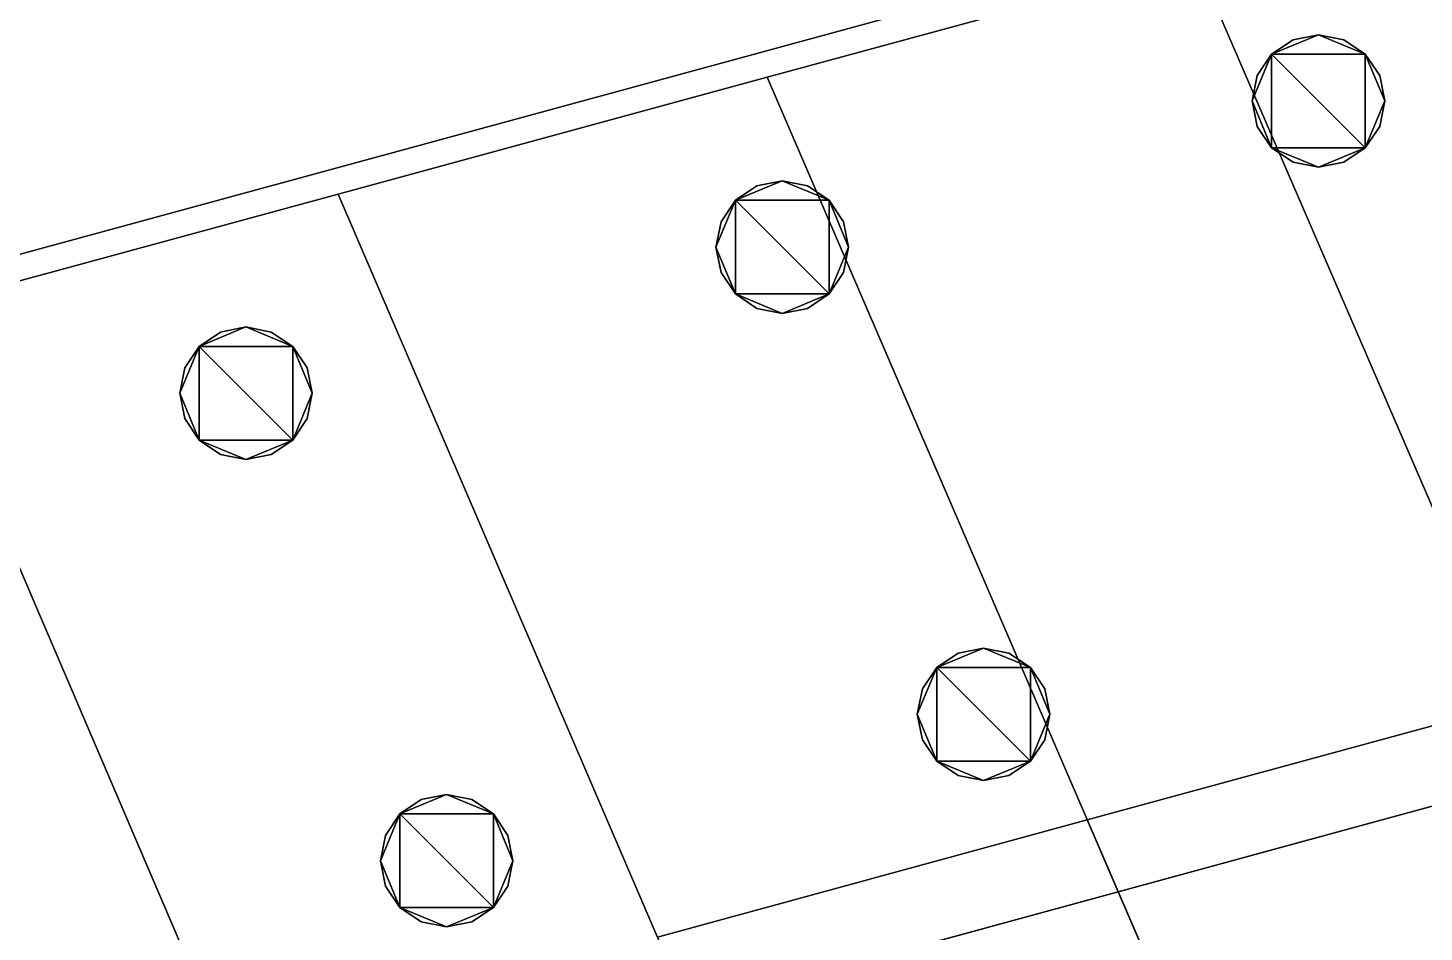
# Model space of a CAD drawing. Extents: x 2629709 to 3675628, y 1179 to 102095.
# Drawn here: x 2652340 to 2657693, y 93591 to 97056 of the extents above; entities that cross this region are included whole.
import ezdxf

# ---------------------------------------------------------------- set-up
doc = ezdxf.new("R2010")
doc.units = 0
doc.header["$LTSCALE"] = 550
doc.header["$MEASUREMENT"] = 0
for name, color, linetype in [('3DF-기초', 4, 'Continuous'), ('3DF-말뚝', 6, 'Continuous'), ('3DF-벽체', 5, 'Continuous'), ('3DF-슬래브', 8, 'Continuous'), ('3DF-포장', 250, 'Continuous')]:
    doc.layers.add(name, color=color, linetype=linetype)

msp = doc.modelspace()

# ---------------------------------------------------------------- linework, layer by layer
at = {"layer": '3DF-기초'}
for points in [[(2641977.8, 93376.2, 102250), (2644072.4, 88395.6, 102250), (2663874.8, 93797.8, 102250), (2661712.8, 98750.3, 102250)], [(2644072.4, 88395.6, 102350), (2641977.8, 93376.2, 102350), (2661712.8, 98750.3, 102350), (2663874.8, 93797.8, 102350)], [(2641977.8, 93376.2, 102350), (2641977.8, 93376.2, 102250), (2661712.8, 98750.3, 102250), (2661712.8, 98750.3, 102350)], [(2656818.7, 97315, 102350), (2658884.5, 92539, 102350), (2660534.6, 92989.1, 102350), (2658463.4, 97762.9, 102350)], [(2658884.5, 92539, 103350), (2656818.7, 97315, 103350), (2658463.4, 97762.9, 103350), (2660534.6, 92989.1, 103350)], [(2655174, 96867.2, 102350), (2657234.4, 92088.8, 102350), (2658884.5, 92539, 102350), (2656818.7, 97315, 102350)], [(2657234.4, 92088.8, 103350), (2655174, 96867.2, 103350), (2656818.7, 97315, 103350), (2658884.5, 92539, 103350)], [(2655174, 96867.2, 103350), (2655174, 96867.2, 102350), (2656818.7, 97315, 102350), (2656818.7, 97315, 103350)], [(2653529.3, 96419.3, 102350), (2655584.3, 91638.7, 102350), (2657234.4, 92088.8, 102350), (2655174, 96867.2, 102350)], [(2655584.3, 91638.7, 103350), (2653529.3, 96419.3, 103350), (2655174, 96867.2, 103350), (2657234.4, 92088.8, 103350)], [(2653529.3, 96419.3, 103350), (2653529.3, 96419.3, 102350), (2655174, 96867.2, 102350), (2655174, 96867.2, 103350)], [(2651884.6, 95971.4, 102350), (2653934.2, 91188.6, 102350), (2655584.3, 91638.7, 102350), (2653529.3, 96419.3, 102350)], [(2653934.2, 91188.6, 103350), (2651884.6, 95971.4, 103350), (2653529.3, 96419.3, 103350), (2655584.3, 91638.7, 103350)], [(2651884.6, 95971.4, 103350), (2651884.6, 95971.4, 102350), (2653529.3, 96419.3, 102350), (2653529.3, 96419.3, 103350)], [(2650240, 95523.5, 102350), (2652284.1, 90738.4, 102350), (2653934.2, 91188.6, 102350), (2651884.6, 95971.4, 102350)], [(2652284.1, 90738.4, 103350), (2650240, 95523.5, 103350), (2651884.6, 95971.4, 103350), (2653934.2, 91188.6, 103350)], [(2644072.4, 88395.6, 102250), (2644072.4, 88395.6, 102350), (2663874.8, 93797.8, 102350), (2663874.8, 93797.8, 102250)]]:
    msp.add_3dface(points, dxfattribs=at)
at = {"layer": '3DF-말뚝'}
for points in [[(2657288.3, 97030.1, 93950), (2657191.1, 97010.7, 93950), (2657108.7, 96955.7, 93950)], [(2657467.9, 96955.7, 93950), (2657288.3, 97030.1, 93950), (2657108.7, 96955.7, 93950)], [(2657288.3, 97030.1, 102350), (2657191.1, 97010.7, 102350), (2657108.7, 96955.7, 102350)], [(2657467.9, 96955.7, 102350), (2657288.3, 97030.1, 102350), (2657108.7, 96955.7, 102350)], [(2657191.1, 97010.7, 93950), (2657108.7, 96955.7, 93950), (2657108.7, 96955.7, 102350), (2657191.1, 97010.7, 102350)], [(2657288.3, 97030.1, 93950), (2657191.1, 97010.7, 93950), (2657191.1, 97010.7, 102350), (2657288.3, 97030.1, 102350)], [(2657385.5, 97010.7, 93950), (2657288.3, 97030.1, 93950), (2657288.3, 97030.1, 102350), (2657385.5, 97010.7, 102350)], [(2657467.9, 96955.7, 93950), (2657385.5, 97010.7, 93950), (2657288.3, 97030.1, 93950)], [(2657467.9, 96955.7, 102350), (2657385.5, 97010.7, 102350), (2657288.3, 97030.1, 102350)], [(2657467.9, 96955.7, 93950), (2657385.5, 97010.7, 93950), (2657385.5, 97010.7, 102350), (2657467.9, 96955.7, 102350)], [(2657108.7, 96955.7, 93950), (2657053.6, 96873.3, 93950), (2657034.3, 96776.1, 93950)], [(2657108.7, 96955.7, 93950), (2657034.3, 96776.1, 93950), (2657108.7, 96596.5, 93950)], [(2657108.7, 96955.7, 102350), (2657053.6, 96873.3, 102350), (2657034.3, 96776.1, 102350)], [(2657108.7, 96955.7, 102350), (2657034.3, 96776.1, 102350), (2657108.7, 96596.5, 102350)], [(2657108.7, 96955.7, 93950), (2657053.6, 96873.3, 93950), (2657053.6, 96873.3, 102350), (2657108.7, 96955.7, 102350)], [(2657467.9, 96596.5, 93950), (2657467.9, 96955.7, 93950), (2657108.7, 96955.7, 93950)], [(2657108.7, 96955.7, 93950), (2657108.7, 96596.5, 93950), (2657467.9, 96596.5, 93950)], [(2657467.9, 96596.5, 102350), (2657467.9, 96955.7, 102350), (2657108.7, 96955.7, 102350)], [(2657108.7, 96955.7, 102350), (2657108.7, 96596.5, 102350), (2657467.9, 96596.5, 102350)], [(2657523, 96873.3, 93950), (2657467.9, 96955.7, 93950), (2657467.9, 96955.7, 102350), (2657523, 96873.3, 102350)], [(2657542.3, 96776.1, 93950), (2657523, 96873.3, 93950), (2657467.9, 96955.7, 93950)], [(2657467.9, 96596.5, 93950), (2657542.3, 96776.1, 93950), (2657467.9, 96955.7, 93950)], [(2657542.3, 96776.1, 102350), (2657523, 96873.3, 102350), (2657467.9, 96955.7, 102350)], [(2657467.9, 96596.5, 102350), (2657542.3, 96776.1, 102350), (2657467.9, 96955.7, 102350)], [(2657053.6, 96873.3, 93950), (2657034.3, 96776.1, 93950), (2657034.3, 96776.1, 102350), (2657053.6, 96873.3, 102350)], [(2657542.3, 96776.1, 93950), (2657523, 96873.3, 93950), (2657523, 96873.3, 102350), (2657542.3, 96776.1, 102350)], [(2657034.3, 96776.1, 93950), (2657053.6, 96678.9, 93950), (2657053.6, 96678.9, 102350), (2657034.3, 96776.1, 102350)], [(2657034.3, 96776.1, 93950), (2657053.6, 96678.9, 93950), (2657108.7, 96596.5, 93950)], [(2657034.3, 96776.1, 102350), (2657053.6, 96678.9, 102350), (2657108.7, 96596.5, 102350)], [(2657467.9, 96596.5, 93950), (2657523, 96678.9, 93950), (2657542.3, 96776.1, 93950)], [(2657467.9, 96596.5, 102350), (2657523, 96678.9, 102350), (2657542.3, 96776.1, 102350)], [(2657523, 96678.9, 93950), (2657542.3, 96776.1, 93950), (2657542.3, 96776.1, 102350), (2657523, 96678.9, 102350)], [(2657053.6, 96678.9, 93950), (2657108.7, 96596.5, 93950), (2657108.7, 96596.5, 102350), (2657053.6, 96678.9, 102350)], [(2657467.9, 96596.5, 93950), (2657523, 96678.9, 93950), (2657523, 96678.9, 102350), (2657467.9, 96596.5, 102350)], [(2657108.7, 96596.5, 93950), (2657191.1, 96541.4, 93950), (2657191.1, 96541.4, 102350), (2657108.7, 96596.5, 102350)], [(2657108.7, 96596.5, 93950), (2657191.1, 96541.4, 93950), (2657288.3, 96522.1, 93950)], [(2657108.7, 96596.5, 93950), (2657288.3, 96522.1, 93950), (2657467.9, 96596.5, 93950)], [(2657108.7, 96596.5, 102350), (2657191.1, 96541.4, 102350), (2657288.3, 96522.1, 102350)], [(2657108.7, 96596.5, 102350), (2657288.3, 96522.1, 102350), (2657467.9, 96596.5, 102350)], [(2657288.3, 96522.1, 93950), (2657385.5, 96541.4, 93950), (2657467.9, 96596.5, 93950)], [(2657288.3, 96522.1, 102350), (2657385.5, 96541.4, 102350), (2657467.9, 96596.5, 102350)], [(2657385.5, 96541.4, 93950), (2657467.9, 96596.5, 93950), (2657467.9, 96596.5, 102350), (2657385.5, 96541.4, 102350)], [(2657191.1, 96541.4, 93950), (2657288.3, 96522.1, 93950), (2657288.3, 96522.1, 102350), (2657191.1, 96541.4, 102350)], [(2657288.3, 96522.1, 93950), (2657385.5, 96541.4, 93950), (2657385.5, 96541.4, 102350), (2657288.3, 96522.1, 102350)], [(2655232, 96470, 93950), (2655134.8, 96450.7, 93950), (2655052.4, 96395.6, 93950)], [(2655411.7, 96395.6, 93950), (2655232, 96470, 93950), (2655052.4, 96395.6, 93950)], [(2655232, 96470, 102350), (2655134.8, 96450.7, 102350), (2655052.4, 96395.6, 102350)], [(2655411.7, 96395.6, 102350), (2655232, 96470, 102350), (2655052.4, 96395.6, 102350)], [(2655134.8, 96450.7, 93950), (2655052.4, 96395.6, 93950), (2655052.4, 96395.6, 102350), (2655134.8, 96450.7, 102350)], [(2655232, 96470, 93950), (2655134.8, 96450.7, 93950), (2655134.8, 96450.7, 102350), (2655232, 96470, 102350)], [(2655329.3, 96450.7, 93950), (2655232, 96470, 93950), (2655232, 96470, 102350), (2655329.3, 96450.7, 102350)], [(2655411.7, 96395.6, 93950), (2655329.3, 96450.7, 93950), (2655232, 96470, 93950)], [(2655411.7, 96395.6, 102350), (2655329.3, 96450.7, 102350), (2655232, 96470, 102350)], [(2655411.7, 96395.6, 93950), (2655329.3, 96450.7, 93950), (2655329.3, 96450.7, 102350), (2655411.7, 96395.6, 102350)], [(2655052.4, 96395.6, 93950), (2654997.4, 96313.2, 93950), (2654978, 96216, 93950)], [(2655052.4, 96395.6, 93950), (2654978, 96216, 93950), (2655052.4, 96036.4, 93950)], [(2655052.4, 96395.6, 102350), (2654997.4, 96313.2, 102350), (2654978, 96216, 102350)], [(2655052.4, 96395.6, 102350), (2654978, 96216, 102350), (2655052.4, 96036.4, 102350)], [(2655052.4, 96395.6, 93950), (2654997.4, 96313.2, 93950), (2654997.4, 96313.2, 102350), (2655052.4, 96395.6, 102350)], [(2655411.7, 96036.4, 93950), (2655411.7, 96395.6, 93950), (2655052.4, 96395.6, 93950)], [(2655052.4, 96395.6, 93950), (2655052.4, 96036.4, 93950), (2655411.7, 96036.4, 93950)], [(2655411.7, 96036.4, 102350), (2655411.7, 96395.6, 102350), (2655052.4, 96395.6, 102350)], [(2655052.4, 96395.6, 102350), (2655052.4, 96036.4, 102350), (2655411.7, 96036.4, 102350)], [(2655466.7, 96313.2, 93950), (2655411.7, 96395.6, 93950), (2655411.7, 96395.6, 102350), (2655466.7, 96313.2, 102350)], [(2655486, 96216, 93950), (2655466.7, 96313.2, 93950), (2655411.7, 96395.6, 93950)], [(2655411.7, 96036.4, 93950), (2655486, 96216, 93950), (2655411.7, 96395.6, 93950)], [(2655486, 96216, 102350), (2655466.7, 96313.2, 102350), (2655411.7, 96395.6, 102350)], [(2655411.7, 96036.4, 102350), (2655486, 96216, 102350), (2655411.7, 96395.6, 102350)], [(2654997.4, 96313.2, 93950), (2654978, 96216, 93950), (2654978, 96216, 102350), (2654997.4, 96313.2, 102350)], [(2655486, 96216, 93950), (2655466.7, 96313.2, 93950), (2655466.7, 96313.2, 102350), (2655486, 96216, 102350)], [(2654978, 96216, 93950), (2654997.4, 96118.8, 93950), (2654997.4, 96118.8, 102350), (2654978, 96216, 102350)], [(2654978, 96216, 93950), (2654997.4, 96118.8, 93950), (2655052.4, 96036.4, 93950)], [(2654978, 96216, 102350), (2654997.4, 96118.8, 102350), (2655052.4, 96036.4, 102350)], [(2655411.7, 96036.4, 93950), (2655466.7, 96118.8, 93950), (2655486, 96216, 93950)], [(2655411.7, 96036.4, 102350), (2655466.7, 96118.8, 102350), (2655486, 96216, 102350)], [(2655466.7, 96118.8, 93950), (2655486, 96216, 93950), (2655486, 96216, 102350), (2655466.7, 96118.8, 102350)], [(2654997.4, 96118.8, 93950), (2655052.4, 96036.4, 93950), (2655052.4, 96036.4, 102350), (2654997.4, 96118.8, 102350)], [(2655411.7, 96036.4, 93950), (2655466.7, 96118.8, 93950), (2655466.7, 96118.8, 102350), (2655411.7, 96036.4, 102350)], [(2655052.4, 96036.4, 93950), (2655134.8, 95981.3, 93950), (2655134.8, 95981.3, 102350), (2655052.4, 96036.4, 102350)], [(2655052.4, 96036.4, 93950), (2655134.8, 95981.3, 93950), (2655232, 95962, 93950)], [(2655052.4, 96036.4, 93950), (2655232, 95962, 93950), (2655411.7, 96036.4, 93950)], [(2655052.4, 96036.4, 102350), (2655134.8, 95981.3, 102350), (2655232, 95962, 102350)], [(2655052.4, 96036.4, 102350), (2655232, 95962, 102350), (2655411.7, 96036.4, 102350)], [(2655232, 95962, 93950), (2655329.3, 95981.3, 93950), (2655411.7, 96036.4, 93950)], [(2655232, 95962, 102350), (2655329.3, 95981.3, 102350), (2655411.7, 96036.4, 102350)], [(2655329.3, 95981.3, 93950), (2655411.7, 96036.4, 93950), (2655411.7, 96036.4, 102350), (2655329.3, 95981.3, 102350)], [(2655134.8, 95981.3, 93950), (2655232, 95962, 93950), (2655232, 95962, 102350), (2655134.8, 95981.3, 102350)], [(2655232, 95962, 93950), (2655329.3, 95981.3, 93950), (2655329.3, 95981.3, 102350), (2655232, 95962, 102350)], [(2653175.8, 95909.9, 93950), (2653078.6, 95890.6, 93950), (2652996.2, 95835.5, 93950)], [(2653355.4, 95835.5, 93950), (2653175.8, 95909.9, 93950), (2652996.2, 95835.5, 93950)], [(2653175.8, 95909.9, 102350), (2653078.6, 95890.6, 102350), (2652996.2, 95835.5, 102350)], [(2653355.4, 95835.5, 102350), (2653175.8, 95909.9, 102350), (2652996.2, 95835.5, 102350)], [(2653078.6, 95890.6, 93950), (2652996.2, 95835.5, 93950), (2652996.2, 95835.5, 102350), (2653078.6, 95890.6, 102350)], [(2653175.8, 95909.9, 93950), (2653078.6, 95890.6, 93950), (2653078.6, 95890.6, 102350), (2653175.8, 95909.9, 102350)], [(2653273, 95890.6, 93950), (2653175.8, 95909.9, 93950), (2653175.8, 95909.9, 102350), (2653273, 95890.6, 102350)], [(2653355.4, 95835.5, 93950), (2653273, 95890.6, 93950), (2653175.8, 95909.9, 93950)], [(2653355.4, 95835.5, 102350), (2653273, 95890.6, 102350), (2653175.8, 95909.9, 102350)], [(2653355.4, 95835.5, 93950), (2653273, 95890.6, 93950), (2653273, 95890.6, 102350), (2653355.4, 95835.5, 102350)], [(2652996.2, 95835.5, 93950), (2652941.1, 95753.1, 93950), (2652921.8, 95655.9, 93950)], [(2652996.2, 95835.5, 93950), (2652921.8, 95655.9, 93950), (2652996.2, 95476.3, 93950)], [(2652996.2, 95835.5, 102350), (2652941.1, 95753.1, 102350), (2652921.8, 95655.9, 102350)], [(2652996.2, 95835.5, 102350), (2652921.8, 95655.9, 102350), (2652996.2, 95476.3, 102350)], [(2652996.2, 95835.5, 93950), (2652941.1, 95753.1, 93950), (2652941.1, 95753.1, 102350), (2652996.2, 95835.5, 102350)], [(2653355.4, 95476.3, 93950), (2653355.4, 95835.5, 93950), (2652996.2, 95835.5, 93950)], [(2652996.2, 95835.5, 93950), (2652996.2, 95476.3, 93950), (2653355.4, 95476.3, 93950)], [(2653355.4, 95476.3, 102350), (2653355.4, 95835.5, 102350), (2652996.2, 95835.5, 102350)], [(2652996.2, 95835.5, 102350), (2652996.2, 95476.3, 102350), (2653355.4, 95476.3, 102350)], [(2653410.5, 95753.1, 93950), (2653355.4, 95835.5, 93950), (2653355.4, 95835.5, 102350), (2653410.5, 95753.1, 102350)], [(2653429.8, 95655.9, 93950), (2653410.5, 95753.1, 93950), (2653355.4, 95835.5, 93950)], [(2653355.4, 95476.3, 93950), (2653429.8, 95655.9, 93950), (2653355.4, 95835.5, 93950)], [(2653429.8, 95655.9, 102350), (2653410.5, 95753.1, 102350), (2653355.4, 95835.5, 102350)], [(2653355.4, 95476.3, 102350), (2653429.8, 95655.9, 102350), (2653355.4, 95835.5, 102350)], [(2652941.1, 95753.1, 93950), (2652921.8, 95655.9, 93950), (2652921.8, 95655.9, 102350), (2652941.1, 95753.1, 102350)], [(2653429.8, 95655.9, 93950), (2653410.5, 95753.1, 93950), (2653410.5, 95753.1, 102350), (2653429.8, 95655.9, 102350)], [(2652921.8, 95655.9, 93950), (2652941.1, 95558.7, 93950), (2652941.1, 95558.7, 102350), (2652921.8, 95655.9, 102350)], [(2652921.8, 95655.9, 93950), (2652941.1, 95558.7, 93950), (2652996.2, 95476.3, 93950)], [(2652921.8, 95655.9, 102350), (2652941.1, 95558.7, 102350), (2652996.2, 95476.3, 102350)], [(2653355.4, 95476.3, 93950), (2653410.5, 95558.7, 93950), (2653429.8, 95655.9, 93950)], [(2653355.4, 95476.3, 102350), (2653410.5, 95558.7, 102350), (2653429.8, 95655.9, 102350)], [(2653410.5, 95558.7, 93950), (2653429.8, 95655.9, 93950), (2653429.8, 95655.9, 102350), (2653410.5, 95558.7, 102350)], [(2652941.1, 95558.7, 93950), (2652996.2, 95476.3, 93950), (2652996.2, 95476.3, 102350), (2652941.1, 95558.7, 102350)], [(2653355.4, 95476.3, 93950), (2653410.5, 95558.7, 93950), (2653410.5, 95558.7, 102350), (2653355.4, 95476.3, 102350)], [(2652996.2, 95476.3, 93950), (2653078.6, 95421.2, 93950), (2653078.6, 95421.2, 102350), (2652996.2, 95476.3, 102350)], [(2652996.2, 95476.3, 93950), (2653078.6, 95421.2, 93950), (2653175.8, 95401.9, 93950)], [(2652996.2, 95476.3, 93950), (2653175.8, 95401.9, 93950), (2653355.4, 95476.3, 93950)], [(2652996.2, 95476.3, 102350), (2653078.6, 95421.2, 102350), (2653175.8, 95401.9, 102350)], [(2652996.2, 95476.3, 102350), (2653175.8, 95401.9, 102350), (2653355.4, 95476.3, 102350)], [(2653175.8, 95401.9, 93950), (2653273, 95421.2, 93950), (2653355.4, 95476.3, 93950)], [(2653175.8, 95401.9, 102350), (2653273, 95421.2, 102350), (2653355.4, 95476.3, 102350)], [(2653273, 95421.2, 93950), (2653355.4, 95476.3, 93950), (2653355.4, 95476.3, 102350), (2653273, 95421.2, 102350)], [(2653078.6, 95421.2, 93950), (2653175.8, 95401.9, 93950), (2653175.8, 95401.9, 102350), (2653078.6, 95421.2, 102350)], [(2653175.8, 95401.9, 93950), (2653273, 95421.2, 93950), (2653273, 95421.2, 102350), (2653175.8, 95401.9, 102350)], [(2656003.9, 94679.3, 93950), (2655906.7, 94659.9, 93950), (2655824.3, 94604.9, 93950)], [(2656183.5, 94604.9, 93950), (2656003.9, 94679.3, 93950), (2655824.3, 94604.9, 93950)], [(2656003.9, 94679.3, 102350), (2655906.7, 94659.9, 102350), (2655824.3, 94604.9, 102350)], [(2656183.5, 94604.9, 102350), (2656003.9, 94679.3, 102350), (2655824.3, 94604.9, 102350)], [(2655906.7, 94659.9, 93950), (2655824.3, 94604.9, 93950), (2655824.3, 94604.9, 102350), (2655906.7, 94659.9, 102350)], [(2656003.9, 94679.3, 93950), (2655906.7, 94659.9, 93950), (2655906.7, 94659.9, 102350), (2656003.9, 94679.3, 102350)], [(2656101.1, 94659.9, 93950), (2656003.9, 94679.3, 93950), (2656003.9, 94679.3, 102350), (2656101.1, 94659.9, 102350)], [(2656183.5, 94604.9, 93950), (2656101.1, 94659.9, 93950), (2656003.9, 94679.3, 93950)], [(2656183.5, 94604.9, 102350), (2656101.1, 94659.9, 102350), (2656003.9, 94679.3, 102350)], [(2656183.5, 94604.9, 93950), (2656101.1, 94659.9, 93950), (2656101.1, 94659.9, 102350), (2656183.5, 94604.9, 102350)], [(2655824.3, 94604.9, 93950), (2655769.3, 94522.5, 93950), (2655749.9, 94425.3, 93950)], [(2655824.3, 94604.9, 93950), (2655749.9, 94425.3, 93950), (2655824.3, 94245.7, 93950)], [(2655824.3, 94604.9, 102350), (2655769.3, 94522.5, 102350), (2655749.9, 94425.3, 102350)], [(2655824.3, 94604.9, 102350), (2655749.9, 94425.3, 102350), (2655824.3, 94245.7, 102350)], [(2655824.3, 94604.9, 93950), (2655769.3, 94522.5, 93950), (2655769.3, 94522.5, 102350), (2655824.3, 94604.9, 102350)], [(2656183.5, 94245.7, 93950), (2656183.5, 94604.9, 93950), (2655824.3, 94604.9, 93950)], [(2655824.3, 94604.9, 93950), (2655824.3, 94245.7, 93950), (2656183.5, 94245.7, 93950)], [(2656183.5, 94245.7, 102350), (2656183.5, 94604.9, 102350), (2655824.3, 94604.9, 102350)], [(2655824.3, 94604.9, 102350), (2655824.3, 94245.7, 102350), (2656183.5, 94245.7, 102350)], [(2656238.6, 94522.5, 93950), (2656183.5, 94604.9, 93950), (2656183.5, 94604.9, 102350), (2656238.6, 94522.5, 102350)], [(2656257.9, 94425.3, 93950), (2656238.6, 94522.5, 93950), (2656183.5, 94604.9, 93950)], [(2656183.5, 94245.7, 93950), (2656257.9, 94425.3, 93950), (2656183.5, 94604.9, 93950)], [(2656257.9, 94425.3, 102350), (2656238.6, 94522.5, 102350), (2656183.5, 94604.9, 102350)], [(2656183.5, 94245.7, 102350), (2656257.9, 94425.3, 102350), (2656183.5, 94604.9, 102350)], [(2655769.3, 94522.5, 93950), (2655749.9, 94425.3, 93950), (2655749.9, 94425.3, 102350), (2655769.3, 94522.5, 102350)], [(2656257.9, 94425.3, 93950), (2656238.6, 94522.5, 93950), (2656238.6, 94522.5, 102350), (2656257.9, 94425.3, 102350)], [(2655749.9, 94425.3, 93950), (2655769.3, 94328.1, 93950), (2655769.3, 94328.1, 102350), (2655749.9, 94425.3, 102350)], [(2655749.9, 94425.3, 93950), (2655769.3, 94328.1, 93950), (2655824.3, 94245.7, 93950)], [(2655749.9, 94425.3, 102350), (2655769.3, 94328.1, 102350), (2655824.3, 94245.7, 102350)], [(2656183.5, 94245.7, 93950), (2656238.6, 94328.1, 93950), (2656257.9, 94425.3, 93950)], [(2656183.5, 94245.7, 102350), (2656238.6, 94328.1, 102350), (2656257.9, 94425.3, 102350)], [(2656238.6, 94328.1, 93950), (2656257.9, 94425.3, 93950), (2656257.9, 94425.3, 102350), (2656238.6, 94328.1, 102350)], [(2655769.3, 94328.1, 93950), (2655824.3, 94245.7, 93950), (2655824.3, 94245.7, 102350), (2655769.3, 94328.1, 102350)], [(2656183.5, 94245.7, 93950), (2656238.6, 94328.1, 93950), (2656238.6, 94328.1, 102350), (2656183.5, 94245.7, 102350)], [(2655824.3, 94245.7, 93950), (2655906.7, 94190.6, 93950), (2655906.7, 94190.6, 102350), (2655824.3, 94245.7, 102350)], [(2655824.3, 94245.7, 93950), (2655906.7, 94190.6, 93950), (2656003.9, 94171.3, 93950)], [(2655824.3, 94245.7, 93950), (2656003.9, 94171.3, 93950), (2656183.5, 94245.7, 93950)], [(2655824.3, 94245.7, 102350), (2655906.7, 94190.6, 102350), (2656003.9, 94171.3, 102350)], [(2655824.3, 94245.7, 102350), (2656003.9, 94171.3, 102350), (2656183.5, 94245.7, 102350)], [(2656003.9, 94171.3, 93950), (2656101.1, 94190.6, 93950), (2656183.5, 94245.7, 93950)], [(2656003.9, 94171.3, 102350), (2656101.1, 94190.6, 102350), (2656183.5, 94245.7, 102350)], [(2656101.1, 94190.6, 93950), (2656183.5, 94245.7, 93950), (2656183.5, 94245.7, 102350), (2656101.1, 94190.6, 102350)], [(2655906.7, 94190.6, 93950), (2656003.9, 94171.3, 93950), (2656003.9, 94171.3, 102350), (2655906.7, 94190.6, 102350)], [(2656003.9, 94171.3, 93950), (2656101.1, 94190.6, 93950), (2656101.1, 94190.6, 102350), (2656003.9, 94171.3, 102350)], [(2653945.1, 94118.1, 93950), (2653847.9, 94098.8, 93950), (2653765.5, 94043.7, 93950)], [(2654124.8, 94043.7, 93950), (2653945.1, 94118.1, 93950), (2653765.5, 94043.7, 93950)], [(2653945.1, 94118.1, 102350), (2653847.9, 94098.8, 102350), (2653765.5, 94043.7, 102350)], [(2654124.8, 94043.7, 102350), (2653945.1, 94118.1, 102350), (2653765.5, 94043.7, 102350)], [(2653945.1, 94118.1, 93950), (2653847.9, 94098.8, 93950), (2653847.9, 94098.8, 102350), (2653945.1, 94118.1, 102350)], [(2654042.3, 94098.8, 93950), (2653945.1, 94118.1, 93950), (2653945.1, 94118.1, 102350), (2654042.3, 94098.8, 102350)], [(2654124.8, 94043.7, 93950), (2654042.3, 94098.8, 93950), (2653945.1, 94118.1, 93950)], [(2654124.8, 94043.7, 102350), (2654042.3, 94098.8, 102350), (2653945.1, 94118.1, 102350)], [(2653847.9, 94098.8, 93950), (2653765.5, 94043.7, 93950), (2653765.5, 94043.7, 102350), (2653847.9, 94098.8, 102350)], [(2654124.8, 94043.7, 93950), (2654042.3, 94098.8, 93950), (2654042.3, 94098.8, 102350), (2654124.8, 94043.7, 102350)], [(2653765.5, 94043.7, 93950), (2653710.5, 93961.3, 93950), (2653691.1, 93864.1, 93950)], [(2653765.5, 94043.7, 93950), (2653691.1, 93864.1, 93950), (2653765.5, 93684.5, 93950)], [(2653765.5, 94043.7, 102350), (2653710.5, 93961.3, 102350), (2653691.1, 93864.1, 102350)], [(2653765.5, 94043.7, 102350), (2653691.1, 93864.1, 102350), (2653765.5, 93684.5, 102350)], [(2653765.5, 94043.7, 93950), (2653710.5, 93961.3, 93950), (2653710.5, 93961.3, 102350), (2653765.5, 94043.7, 102350)], [(2654124.8, 93684.5, 93950), (2654124.8, 94043.7, 93950), (2653765.5, 94043.7, 93950)], [(2653765.5, 94043.7, 93950), (2653765.5, 93684.5, 93950), (2654124.8, 93684.5, 93950)], [(2654124.8, 93684.5, 102350), (2654124.8, 94043.7, 102350), (2653765.5, 94043.7, 102350)], [(2653765.5, 94043.7, 102350), (2653765.5, 93684.5, 102350), (2654124.8, 93684.5, 102350)], [(2654179.8, 93961.3, 93950), (2654124.8, 94043.7, 93950), (2654124.8, 94043.7, 102350), (2654179.8, 93961.3, 102350)], [(2654199.1, 93864.1, 93950), (2654179.8, 93961.3, 93950), (2654124.8, 94043.7, 93950)], [(2654124.8, 93684.5, 93950), (2654199.1, 93864.1, 93950), (2654124.8, 94043.7, 93950)], [(2654199.1, 93864.1, 102350), (2654179.8, 93961.3, 102350), (2654124.8, 94043.7, 102350)], [(2654124.8, 93684.5, 102350), (2654199.1, 93864.1, 102350), (2654124.8, 94043.7, 102350)], [(2653710.5, 93961.3, 93950), (2653691.1, 93864.1, 93950), (2653691.1, 93864.1, 102350), (2653710.5, 93961.3, 102350)], [(2654199.1, 93864.1, 93950), (2654179.8, 93961.3, 93950), (2654179.8, 93961.3, 102350), (2654199.1, 93864.1, 102350)], [(2653691.1, 93864.1, 93950), (2653710.5, 93766.9, 93950), (2653710.5, 93766.9, 102350), (2653691.1, 93864.1, 102350)], [(2653691.1, 93864.1, 93950), (2653710.5, 93766.9, 93950), (2653765.5, 93684.5, 93950)], [(2653691.1, 93864.1, 102350), (2653710.5, 93766.9, 102350), (2653765.5, 93684.5, 102350)], [(2654124.8, 93684.5, 93950), (2654179.8, 93766.9, 93950), (2654199.1, 93864.1, 93950)], [(2654124.8, 93684.5, 102350), (2654179.8, 93766.9, 102350), (2654199.1, 93864.1, 102350)], [(2654179.8, 93766.9, 93950), (2654199.1, 93864.1, 93950), (2654199.1, 93864.1, 102350), (2654179.8, 93766.9, 102350)], [(2653710.5, 93766.9, 93950), (2653765.5, 93684.5, 93950), (2653765.5, 93684.5, 102350), (2653710.5, 93766.9, 102350)], [(2654124.8, 93684.5, 93950), (2654179.8, 93766.9, 93950), (2654179.8, 93766.9, 102350), (2654124.8, 93684.5, 102350)], [(2653765.5, 93684.5, 93950), (2653847.9, 93629.4, 93950), (2653847.9, 93629.4, 102350), (2653765.5, 93684.5, 102350)], [(2653765.5, 93684.5, 93950), (2653847.9, 93629.4, 93950), (2653945.1, 93610.1, 93950)], [(2653765.5, 93684.5, 93950), (2653945.1, 93610.1, 93950), (2654124.8, 93684.5, 93950)], [(2653765.5, 93684.5, 102350), (2653847.9, 93629.4, 102350), (2653945.1, 93610.1, 102350)], [(2653765.5, 93684.5, 102350), (2653945.1, 93610.1, 102350), (2654124.8, 93684.5, 102350)], [(2653945.1, 93610.1, 93950), (2654042.3, 93629.4, 93950), (2654124.8, 93684.5, 93950)], [(2653945.1, 93610.1, 102350), (2654042.3, 93629.4, 102350), (2654124.8, 93684.5, 102350)], [(2654042.3, 93629.4, 93950), (2654124.8, 93684.5, 93950), (2654124.8, 93684.5, 102350), (2654042.3, 93629.4, 102350)], [(2653847.9, 93629.4, 93950), (2653945.1, 93610.1, 93950), (2653945.1, 93610.1, 102350), (2653847.9, 93629.4, 102350)], [(2653945.1, 93610.1, 93950), (2654042.3, 93629.4, 93950), (2654042.3, 93629.4, 102350), (2653945.1, 93610.1, 102350)]]:
    msp.add_3dface(points, dxfattribs=at)
at = {"layer": '3DF-벽체'}
for points in [[(2656520.3, 93745, 110518.5), (2656401.5, 94020.5, 110518.5), (2658049.4, 94469.8, 110431.4), (2658168.5, 94194.4, 110431.4)], [(2656401.5, 94020.5, 110518.5), (2656401.5, 94020.5, 110218.5), (2658049.4, 94469.8, 110131.4), (2658049.4, 94469.8, 110431.4)], [(2656401.5, 94020.5, 110218.5), (2656520.3, 93745, 109918.5), (2658168.5, 94194.4, 109831.4), (2658049.4, 94469.8, 110131.4)], [(2656520.3, 93745, 103350), (2656838.5, 93007.1, 103350), (2658487.5, 93456.8, 103350), (2658168.5, 94194.4, 103350)], [(2656838.5, 93007.1, 110349.5), (2656520.3, 93745, 110318.5), (2658168.5, 94194.4, 110231.4), (2658487.5, 93456.8, 110262.6)], [(2656520.3, 93745, 110318.5), (2656520.3, 93745, 103350), (2658168.5, 94194.4, 103350), (2658168.5, 94194.4, 110231.4)], [(2656520.3, 93745, 109918.5), (2656520.3, 93745, 110518.5), (2658168.5, 94194.4, 110431.4), (2658168.5, 94194.4, 109831.4)], [(2654872.1, 93295.7, 110605.6), (2654753.6, 93571.3, 110605.6), (2656401.5, 94020.5, 110518.5), (2656520.3, 93745, 110518.5)], [(2654753.6, 93571.3, 110605.6), (2654753.6, 93571.3, 110305.6), (2656401.5, 94020.5, 110218.5), (2656401.5, 94020.5, 110518.5)], [(2654753.6, 93571.3, 110305.6), (2654872.1, 93295.7, 110005.6), (2656520.3, 93745, 109918.5), (2656401.5, 94020.5, 110218.5)], [(2654872.1, 93295.7, 103350), (2655189.4, 92557.4, 103350), (2656838.5, 93007.1, 103350), (2656520.3, 93745, 103350)], [(2655189.4, 92557.4, 110436.3), (2654872.1, 93295.7, 110405.6), (2656520.3, 93745, 110318.5), (2656838.5, 93007.1, 110349.5)], [(2654872.1, 93295.7, 110405.6), (2654872.1, 93295.7, 103350), (2656520.3, 93745, 103350), (2656520.3, 93745, 110318.5)], [(2654872.1, 93295.7, 110005.6), (2654872.1, 93295.7, 110605.6), (2656520.3, 93745, 110518.5), (2656520.3, 93745, 109918.5)]]:
    msp.add_3dface(points, dxfattribs=at)
at = {"layer": '3DF-슬래브'}
for points in [[(2643736.7, 89193.7, 111064.5), (2663528.9, 94590.1, 110011.4), (2663113.1, 95542.6, 109970), (2643334.6, 90149.9, 111027)], [(2663528.9, 94590.1, 111011.4), (2643736.7, 89193.7, 112064.5), (2643334.6, 90149.9, 112027), (2663113.1, 95542.6, 110970)], [(2643334.6, 90149.9, 111027), (2663113.1, 95542.6, 109970), (2663113.1, 95542.6, 110970), (2643334.6, 90149.9, 112027)], [(2644138.8, 88237.6, 111101.9), (2663944.7, 93637.7, 110052.8), (2663528.9, 94590.1, 110011.4), (2643736.7, 89193.7, 111064.5)], [(2663944.7, 93637.7, 111052.8), (2644138.8, 88237.6, 112101.9), (2643736.7, 89193.7, 112064.5), (2663528.9, 94590.1, 111011.4)], [(2644540.9, 87281.4, 111139.4), (2664360.5, 92685.2, 110094.2), (2663944.7, 93637.7, 110052.8), (2644138.8, 88237.6, 111101.9)], [(2664360.5, 92685.2, 111094.2), (2644540.9, 87281.4, 112139.4), (2644138.8, 88237.6, 112101.9), (2663944.7, 93637.7, 111052.8)]]:
    msp.add_3dface(points, dxfattribs=at)
at = {"layer": '3DF-포장'}
for points in [[(2654652.1, 92169.9, 111478.4), (2663094.7, 94471.8, 111034.2), (2662678.9, 95424.2, 110992.9), (2654243, 93124.1, 111438.9)], [(2663094.7, 94471.8, 111114.2), (2654652.1, 92169.9, 111558.4), (2654243, 93124.1, 111518.9), (2662678.9, 95424.2, 111072.9)], [(2654243, 93124.1, 111438.9), (2662678.9, 95424.2, 110992.9), (2662678.9, 95424.2, 111072.9), (2654243, 93124.1, 111518.9)], [(2655061.2, 91215.6, 111518), (2663510.5, 93519.3, 111075.5), (2663094.7, 94471.8, 111034.2), (2654652.1, 92169.9, 111478.4)], [(2663510.5, 93519.3, 111155.5), (2655061.2, 91215.6, 111598), (2654652.1, 92169.9, 111558.4), (2663094.7, 94471.8, 111114.2)]]:
    msp.add_3dface(points, dxfattribs=at)

doc.saveas('drawing.dxf')
